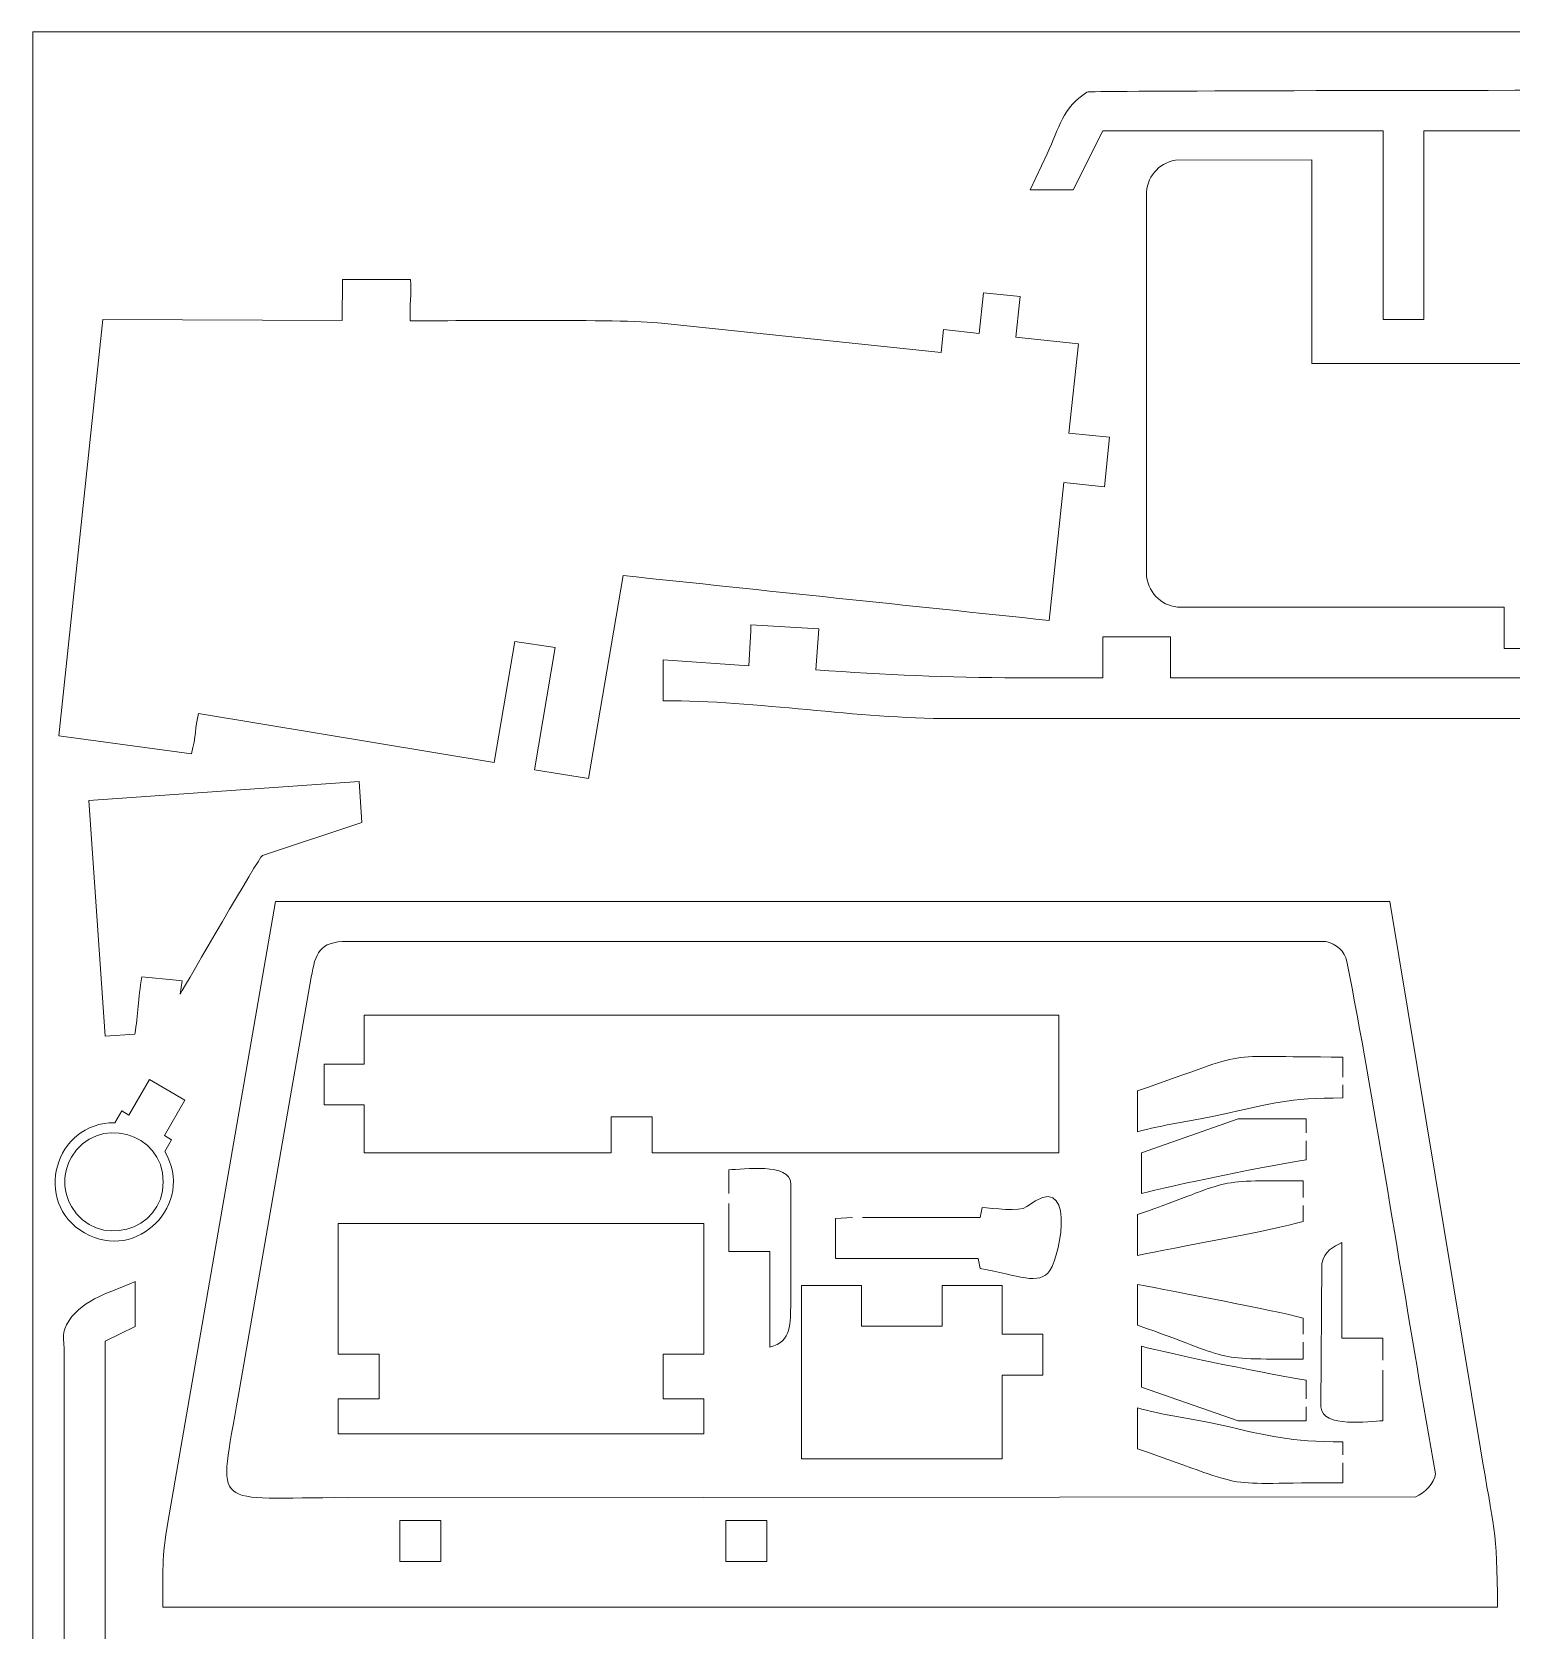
# Model space of a CAD drawing. Header units: centimetres. Extents: x -85 to 60, y -31 to -1.
# Drawn here: x -85.17 to -74.04, y -12.96 to -0.94 of the extents above; entities that cross this region are included whole.
import ezdxf

# ---------------------------------------------------------------- set-up
doc = ezdxf.new("R2010")
doc.units = ezdxf.units.CM
doc.header["$MEASUREMENT"] = 0
doc.layers.add('Camada 1', color=7, linetype='Continuous')

msp = doc.modelspace()

# ---------------------------------------------------------------- linework, layer by layer
at = {"layer": 'Camada 1', "color": 3, "lineweight": 0}
msp.add_lwpolyline([(-85.16834, -30.63638), (-64.16834, -30.63638), (-64.16834, -0.93638), (-85.16834, -0.93638), (-85.16834, -30.63638)], close=True, dxfattribs=at)
at = {"layer": 'Camada 1', "color": 3, "lineweight": 9}
for points, knots in [([(-68.10475, -1.68133), (-68.10475, -1.68133), (-68.02223, -1.68133), (-68.02223, -1.68133), (-68.02223, -1.68133), (-68.02223, -1.68133), (-67.79719, -2.12393), (-67.79719, -2.12393), (-67.79719, -2.12393), (-67.79719, -2.12393), (-67.47458, -2.12393), (-67.47458, -2.12393), (-67.47458, -2.12393), (-67.79017, -1.4296), (-67.69841, -1.37375), (-68.22476, -1.37375), (-68.22476, -1.37375), (-68.38317, -1.37375), (-77.20142, -1.37086), (-77.23452, -1.38875), (-77.23452, -1.38875), (-77.41687, -1.50551), (-77.44294, -1.65557), (-77.53459, -1.85388), (-77.53459, -1.85388), (-77.53459, -1.85388), (-77.66214, -2.12393), (-77.66214, -2.12393), (-77.66214, -2.12393), (-77.66214, -2.12393), (-77.33956, -2.12393), (-77.33956, -2.12393), (-77.33956, -2.12393), (-77.33956, -2.12393), (-77.11451, -1.68133), (-77.11451, -1.68133), (-77.11451, -1.68133), (-77.11451, -1.68133), (-75.00649, -1.68133), (-75.00649, -1.68133), (-75.00649, -1.68133), (-75.00649, -1.68133), (-75.00649, -3.09919), (-75.00649, -3.09919), (-75.00649, -3.09919), (-75.00649, -3.09919), (-74.69888, -3.09919), (-74.69888, -3.09919), (-74.69888, -3.09919), (-74.69888, -3.09919), (-74.69888, -1.68133), (-74.69888, -1.68133), (-74.69888, -1.68133), (-74.69888, -1.68133), (-70.27279, -1.68133), (-70.27279, -1.68133), (-70.27279, -1.68133), (-70.27279, -1.68133), (-70.27279, -3.09919), (-70.27279, -3.09919), (-70.27279, -3.09919), (-70.27279, -3.09919), (-69.96523, -3.09919), (-69.96523, -3.09919), (-69.96523, -3.09919), (-69.96523, -3.09919), (-69.96523, -1.68133), (-69.96523, -1.68133), (-69.96523, -1.68133), (-69.96523, -1.68133), (-68.10475, -1.68133), (-68.10475, -1.68133)], [0, 0, 0, 0, 0.05263158, 0.05263158, 0.05263158, 0.05263158, 0.10526316, 0.10526316, 0.10526316, 0.10526316, 0.15789474, 0.15789474, 0.15789474, 0.15789474, 0.21052632, 0.21052632, 0.21052632, 0.21052632, 0.26315789, 0.26315789, 0.26315789, 0.26315789, 0.31578947, 0.31578947, 0.31578947, 0.31578947, 0.36842105, 0.36842105, 0.36842105, 0.36842105, 0.42105263, 0.42105263, 0.42105263, 0.42105263, 0.47368421, 0.47368421, 0.47368421, 0.47368421, 0.52631579, 0.52631579, 0.52631579, 0.52631579, 0.57894737, 0.57894737, 0.57894737, 0.57894737, 0.63157895, 0.63157895, 0.63157895, 0.63157895, 0.68421053, 0.68421053, 0.68421053, 0.68421053, 0.73684211, 0.73684211, 0.73684211, 0.73684211, 0.78947368, 0.78947368, 0.78947368, 0.78947368, 0.84210526, 0.84210526, 0.84210526, 0.84210526, 0.89473684, 0.89473684, 0.89473684, 0.89473684, 1, 1, 1, 1]), ([(-74.0948, -5.57502), (-74.0948, -5.57502), (-73.47702, -5.57502), (-73.47702, -5.57502), (-73.47702, -5.57502), (-73.47702, -5.57502), (-73.47702, -5.26613), (-73.47702, -5.26613), (-73.47702, -5.26613), (-73.47702, -5.26613), (-69.28603, -5.26613), (-69.28603, -5.26613), (-69.28603, -5.26613), (-69.28603, -5.26613), (-69.28603, -5.57502), (-69.28603, -5.57502), (-69.28603, -5.57502), (-69.28603, -5.57502), (-68.66823, -5.57502), (-68.66823, -5.57502), (-68.66823, -5.57502), (-68.66823, -5.57502), (-68.66823, -5.26613), (-68.66823, -5.26613), (-68.66823, -5.26613), (-68.66823, -5.26613), (-66.20937, -5.26613), (-66.20937, -5.26613), (-66.20937, -5.26613), (-66.06646, -5.26552), (-65.94907, -5.14832), (-65.94907, -5.00518), (-65.94907, -5.00518), (-65.94907, -5.00518), (-65.94907, -2.1572), (-65.94907, -2.1572), (-65.94907, -2.1572), (-65.9575, -2.01238), (-66.04977, -1.91311), (-66.19325, -1.89808), (-66.19325, -1.89808), (-66.19325, -1.89808), (-67.20135, -1.89773), (-67.20135, -1.89773), (-67.20135, -1.89773), (-67.20135, -1.89773), (-67.20142, -3.42973), (-67.20142, -3.42973), (-67.20142, -3.42973), (-67.20142, -3.42973), (-69.67263, -3.43184), (-69.67263, -3.43184), (-69.67263, -3.43184), (-69.67263, -3.43184), (-69.67263, -3.74058), (-69.67263, -3.74058), (-69.67263, -3.74058), (-69.67263, -3.74058), (-69.98085, -3.74072), (-69.98085, -3.74072), (-69.98085, -3.74072), (-69.98085, -3.74072), (-69.98153, -3.43348), (-69.98153, -3.43348), (-69.98153, -3.43348), (-69.98153, -3.43348), (-72.75907, -3.43182), (-72.75907, -3.43182), (-72.75907, -3.43182), (-72.75907, -3.43182), (-72.76168, -3.74072), (-72.76168, -3.74072), (-72.76168, -3.74072), (-72.76168, -3.74072), (-73.07047, -3.74072), (-73.07047, -3.74072), (-73.07047, -3.74072), (-73.07047, -3.74072), (-73.07052, -3.4323), (-73.07052, -3.4323), (-73.07052, -3.4323), (-73.07052, -3.4323), (-75.5417, -3.4318), (-75.5417, -3.4318), (-75.5417, -3.4318), (-75.5417, -3.4318), (-75.5417, -1.89858), (-75.5417, -1.89858), (-75.5417, -1.89858), (-75.5417, -1.89858), (-76.56927, -1.90072), (-76.56927, -1.90072), (-76.56927, -1.90072), (-76.70036, -1.92522), (-76.7876, -2.03213), (-76.7876, -2.16664), (-76.7876, -2.16664), (-76.7876, -2.16664), (-76.78626, -5.03494), (-76.78626, -5.03494), (-76.78626, -5.03494), (-76.76577, -5.16955), (-76.66135, -5.26442), (-76.52918, -5.26613), (-76.52918, -5.26613), (-76.52918, -5.26613), (-74.0948, -5.26613), (-74.0948, -5.26613), (-74.0948, -5.26613), (-74.0948, -5.26613), (-74.0948, -5.57502), (-74.0948, -5.57502)], [0, 0, 0, 0, 0.03448276, 0.03448276, 0.03448276, 0.03448276, 0.06896552, 0.06896552, 0.06896552, 0.06896552, 0.10344828, 0.10344828, 0.10344828, 0.10344828, 0.13793103, 0.13793103, 0.13793103, 0.13793103, 0.17241379, 0.17241379, 0.17241379, 0.17241379, 0.20689655, 0.20689655, 0.20689655, 0.20689655, 0.24137931, 0.24137931, 0.24137931, 0.24137931, 0.27586207, 0.27586207, 0.27586207, 0.27586207, 0.31034483, 0.31034483, 0.31034483, 0.31034483, 0.34482759, 0.34482759, 0.34482759, 0.34482759, 0.37931034, 0.37931034, 0.37931034, 0.37931034, 0.4137931, 0.4137931, 0.4137931, 0.4137931, 0.44827586, 0.44827586, 0.44827586, 0.44827586, 0.48275862, 0.48275862, 0.48275862, 0.48275862, 0.51724138, 0.51724138, 0.51724138, 0.51724138, 0.55172414, 0.55172414, 0.55172414, 0.55172414, 0.5862069, 0.5862069, 0.5862069, 0.5862069, 0.62068966, 0.62068966, 0.62068966, 0.62068966, 0.65517241, 0.65517241, 0.65517241, 0.65517241, 0.68965517, 0.68965517, 0.68965517, 0.68965517, 0.72413793, 0.72413793, 0.72413793, 0.72413793, 0.75862069, 0.75862069, 0.75862069, 0.75862069, 0.79310345, 0.79310345, 0.79310345, 0.79310345, 0.82758621, 0.82758621, 0.82758621, 0.82758621, 0.86206897, 0.86206897, 0.86206897, 0.86206897, 0.89655172, 0.89655172, 0.89655172, 0.89655172, 0.93103448, 0.93103448, 0.93103448, 0.93103448, 1, 1, 1, 1]), ([(-77.74223, -2.97274), (-77.74223, -2.97274), (-77.73753, -2.92797), (-77.73753, -2.92797), (-77.73753, -2.92797), (-77.73753, -2.92797), (-78.01358, -2.89896), (-78.01358, -2.89896), (-78.01358, -2.89896), (-78.01358, -2.89896), (-78.04572, -3.20482), (-78.04572, -3.20482), (-78.04572, -3.20482), (-78.04572, -3.20482), (-78.31432, -3.17659), (-78.31432, -3.17659), (-78.31432, -3.17659), (-78.31432, -3.17659), (-78.33235, -3.34819), (-78.33235, -3.34819), (-78.33235, -3.34819), (-78.33235, -3.34819), (-80.43632, -3.12706), (-80.43632, -3.12706), (-80.43632, -3.12706), (-80.73954, -3.09519), (-81.96561, -3.1118), (-82.32777, -3.10931), (-82.32777, -3.10931), (-82.33197, -2.99735), (-82.31915, -2.90381), (-82.32547, -2.80027), (-82.32547, -2.80027), (-82.32547, -2.80027), (-82.8383, -2.79919), (-82.8383, -2.79919), (-82.8383, -2.79919), (-82.8383, -2.79919), (-82.84059, -3.1082), (-82.84059, -3.1082), (-82.84059, -3.1082), (-82.84059, -3.1082), (-84.64255, -3.09987), (-84.64255, -3.09987), (-84.64255, -3.09987), (-84.64255, -3.09987), (-84.97189, -6.23335), (-84.97189, -6.23335), (-84.97189, -6.23335), (-84.97189, -6.23335), (-83.97529, -6.36831), (-83.97529, -6.36831), (-83.97529, -6.36831), (-83.93844, -6.23497), (-83.94823, -6.17393), (-83.92075, -6.06479), (-83.92075, -6.06479), (-83.92075, -6.06479), (-81.69664, -6.43431), (-81.69664, -6.43431), (-81.69664, -6.43431), (-81.69664, -6.43431), (-81.54048, -5.52291), (-81.54048, -5.52291), (-81.54048, -5.52291), (-81.54048, -5.52291), (-81.23617, -5.56996), (-81.23617, -5.56996), (-81.23617, -5.56996), (-81.23617, -5.56996), (-81.3931, -6.48884), (-81.3931, -6.48884), (-81.3931, -6.48884), (-81.3931, -6.48884), (-80.98508, -6.55435), (-80.98508, -6.55435), (-80.98508, -6.55435), (-80.98508, -6.55435), (-80.72658, -5.02762), (-80.72658, -5.02762), (-80.72658, -5.02762), (-79.6572, -5.14002), (-78.58781, -5.25241), (-77.51842, -5.36481), (-77.51842, -5.36481), (-77.51842, -5.36481), (-77.40943, -4.32776), (-77.40943, -4.32776), (-77.40943, -4.32776), (-77.40943, -4.32776), (-77.10354, -4.35991), (-77.10354, -4.35991), (-77.10354, -4.35991), (-77.10354, -4.35991), (-77.06433, -3.98688), (-77.06433, -3.98688), (-77.06433, -3.98688), (-77.06433, -3.98688), (-77.37022, -3.95473), (-77.37022, -3.95473), (-77.37022, -3.95473), (-77.37022, -3.95473), (-77.29964, -3.28324), (-77.29964, -3.28324), (-77.29964, -3.28324), (-77.29964, -3.28324), (-77.76967, -3.23383), (-77.76967, -3.23383), (-77.76967, -3.23383), (-77.76967, -3.23383), (-77.74223, -2.97274), (-77.74223, -2.97274)], [0, 0, 0, 0, 0.03448276, 0.03448276, 0.03448276, 0.03448276, 0.06896552, 0.06896552, 0.06896552, 0.06896552, 0.10344828, 0.10344828, 0.10344828, 0.10344828, 0.13793103, 0.13793103, 0.13793103, 0.13793103, 0.17241379, 0.17241379, 0.17241379, 0.17241379, 0.20689655, 0.20689655, 0.20689655, 0.20689655, 0.24137931, 0.24137931, 0.24137931, 0.24137931, 0.27586207, 0.27586207, 0.27586207, 0.27586207, 0.31034483, 0.31034483, 0.31034483, 0.31034483, 0.34482759, 0.34482759, 0.34482759, 0.34482759, 0.37931034, 0.37931034, 0.37931034, 0.37931034, 0.4137931, 0.4137931, 0.4137931, 0.4137931, 0.44827586, 0.44827586, 0.44827586, 0.44827586, 0.48275862, 0.48275862, 0.48275862, 0.48275862, 0.51724138, 0.51724138, 0.51724138, 0.51724138, 0.55172414, 0.55172414, 0.55172414, 0.55172414, 0.5862069, 0.5862069, 0.5862069, 0.5862069, 0.62068966, 0.62068966, 0.62068966, 0.62068966, 0.65517241, 0.65517241, 0.65517241, 0.65517241, 0.68965517, 0.68965517, 0.68965517, 0.68965517, 0.72413793, 0.72413793, 0.72413793, 0.72413793, 0.75862069, 0.75862069, 0.75862069, 0.75862069, 0.79310345, 0.79310345, 0.79310345, 0.79310345, 0.82758621, 0.82758621, 0.82758621, 0.82758621, 0.86206897, 0.86206897, 0.86206897, 0.86206897, 0.89655172, 0.89655172, 0.89655172, 0.89655172, 0.93103448, 0.93103448, 0.93103448, 0.93103448, 1, 1, 1, 1]), ([(-79.76391, -5.4438), (-79.76391, -5.4438), (-79.76391, -5.39879), (-79.76391, -5.39879), (-79.76391, -5.39879), (-79.76391, -5.39879), (-79.25378, -5.42879), (-79.25378, -5.42879), (-79.25378, -5.42879), (-79.25378, -5.42879), (-79.27628, -5.73635), (-79.27628, -5.73635), (-79.27628, -5.73635), (-78.74646, -5.77346), (-78.29038, -5.79639), (-77.75341, -5.79639), (-77.75341, -5.79639), (-77.75341, -5.79639), (-77.11574, -5.79639), (-77.11574, -5.79639), (-77.11574, -5.79639), (-77.11574, -5.79639), (-77.11574, -5.48882), (-77.11574, -5.48882), (-77.11574, -5.48882), (-77.11574, -5.48882), (-76.60563, -5.48882), (-76.60563, -5.48882), (-76.60563, -5.48882), (-76.60563, -5.48882), (-76.60563, -5.79639), (-76.60563, -5.79639), (-76.60563, -5.79639), (-73.84994, -5.79639), (-71.09423, -5.79639), (-68.33854, -5.79639), (-68.33854, -5.79639), (-68.33854, -5.79639), (-68.33854, -5.48882), (-68.33854, -5.48882), (-68.33854, -5.48882), (-68.33854, -5.48882), (-67.8284, -5.48882), (-67.8284, -5.48882), (-67.8284, -5.48882), (-67.8284, -5.48882), (-67.8284, -5.79639), (-67.8284, -5.79639), (-67.8284, -5.79639), (-66.75741, -5.79639), (-66.52564, -5.80145), (-65.53283, -5.71385), (-65.53283, -5.71385), (-65.53283, -5.71385), (-65.55533, -5.40629), (-65.55533, -5.40629), (-65.55533, -5.40629), (-65.40055, -5.40629), (-65.20393, -5.38323), (-65.04524, -5.36878), (-65.04524, -5.36878), (-65.04524, -5.36878), (-65.02274, -5.67636), (-65.02274, -5.67636), (-65.02274, -5.67636), (-65.02274, -5.67636), (-64.51259, -5.63133), (-64.51259, -5.63133), (-64.51259, -5.63133), (-64.51259, -5.63133), (-64.51259, -5.93894), (-64.51259, -5.93894), (-64.51259, -5.93894), (-64.97074, -5.97479), (-66.29818, -6.10398), (-66.68812, -6.10398), (-66.68812, -6.10398), (-70.54408, -6.10398), (-74.40006, -6.10398), (-78.25602, -6.10398), (-78.25602, -6.10398), (-78.97104, -6.10398), (-79.70972, -5.96892), (-80.42409, -5.96892), (-80.42409, -5.96892), (-80.42409, -5.96892), (-80.42409, -5.66136), (-80.42409, -5.66136), (-80.42409, -5.66136), (-80.42409, -5.66136), (-79.7789, -5.70636), (-79.7789, -5.70636), (-79.7789, -5.70636), (-79.7789, -5.70636), (-79.76391, -5.4438), (-79.76391, -5.4438)], [0, 0, 0, 0, 0.04, 0.04, 0.04, 0.04, 0.08, 0.08, 0.08, 0.08, 0.12, 0.12, 0.12, 0.12, 0.16, 0.16, 0.16, 0.16, 0.2, 0.2, 0.2, 0.2, 0.24, 0.24, 0.24, 0.24, 0.28, 0.28, 0.28, 0.28, 0.32, 0.32, 0.32, 0.32, 0.36, 0.36, 0.36, 0.36, 0.4, 0.4, 0.4, 0.4, 0.44, 0.44, 0.44, 0.44, 0.48, 0.48, 0.48, 0.48, 0.52, 0.52, 0.52, 0.52, 0.56, 0.56, 0.56, 0.56, 0.6, 0.6, 0.6, 0.6, 0.64, 0.64, 0.64, 0.64, 0.68, 0.68, 0.68, 0.68, 0.72, 0.72, 0.72, 0.72, 0.76, 0.76, 0.76, 0.76, 0.8, 0.8, 0.8, 0.8, 0.84, 0.84, 0.84, 0.84, 0.88, 0.88, 0.88, 0.88, 0.92, 0.92, 0.92, 0.92, 1, 1, 1, 1]), ([(-84.08951, -8.07346), (-84.08951, -8.07346), (-84.04409, -8.07778), (-84.04409, -8.07778), (-84.04409, -8.07778), (-84.04409, -8.07778), (-84.05974, -8.17666), (-84.05974, -8.17666), (-84.05974, -8.17666), (-84.00561, -8.08605), (-83.47018, -7.1572), (-83.44084, -7.13318), (-83.44084, -7.13318), (-83.44084, -7.13318), (-82.69112, -6.88522), (-82.69112, -6.88522), (-82.69112, -6.88522), (-82.69112, -6.88522), (-82.71258, -6.57841), (-82.71258, -6.57841), (-82.71258, -6.57841), (-82.71258, -6.57841), (-84.74811, -6.72075), (-84.74811, -6.72075), (-84.74811, -6.72075), (-84.74811, -6.72075), (-84.62409, -8.49437), (-84.62409, -8.49437), (-84.62409, -8.49437), (-84.62409, -8.49437), (-84.39959, -8.47867), (-84.39959, -8.47867), (-84.39959, -8.47867), (-84.37706, -8.32843), (-84.37701, -8.2154), (-84.3471, -8.04635), (-84.3471, -8.04635), (-84.3471, -8.04635), (-84.08951, -8.07346), (-84.08951, -8.07346)], [0, 0, 0, 0, 0.09090909, 0.09090909, 0.09090909, 0.09090909, 0.18181818, 0.18181818, 0.18181818, 0.18181818, 0.27272727, 0.27272727, 0.27272727, 0.27272727, 0.36363636, 0.36363636, 0.36363636, 0.36363636, 0.45454545, 0.45454545, 0.45454545, 0.45454545, 0.54545455, 0.54545455, 0.54545455, 0.54545455, 0.63636364, 0.63636364, 0.63636364, 0.63636364, 0.72727273, 0.72727273, 0.72727273, 0.72727273, 0.81818182, 0.81818182, 0.81818182, 0.81818182, 1, 1, 1, 1]), ([(-82.62278, -12.79205), (-79.79707, -12.79205), (-76.97137, -12.79205), (-74.14566, -12.79205), (-74.14566, -12.79205), (-74.14566, -12.19067), (-74.17316, -12.20938), (-74.2732, -11.59924), (-74.2732, -11.59924), (-74.2732, -11.59924), (-74.95587, -7.4807), (-74.95587, -7.4807), (-74.95587, -7.4807), (-74.95587, -7.4807), (-83.34296, -7.4807), (-83.34296, -7.4807), (-83.34296, -7.4807), (-83.34296, -7.4807), (-84.15315, -12.15437), (-84.15315, -12.15437), (-84.15315, -12.15437), (-84.19728, -12.40777), (-84.19066, -12.54075), (-84.19066, -12.79205), (-84.19066, -12.79205), (-84.19066, -12.79205), (-82.62278, -12.79205), (-82.62278, -12.79205)], [0, 0, 0, 0, 0.125, 0.125, 0.125, 0.125, 0.25, 0.25, 0.25, 0.25, 0.375, 0.375, 0.375, 0.375, 0.5, 0.5, 0.5, 0.5, 0.625, 0.625, 0.625, 0.625, 0.75, 0.75, 0.75, 0.75, 1, 1, 1, 1]), ([(-74.71578, -11.18663), (-74.71578, -11.18663), (-74.61076, -11.78679), (-74.61076, -11.78679), (-74.61076, -11.78679), (-74.61691, -11.85656), (-74.69727, -11.93815), (-74.76079, -11.95933), (-74.76079, -11.95933), (-74.76079, -11.95933), (-82.8028, -11.96683), (-82.8028, -11.96683), (-82.8028, -11.96683), (-83.84032, -11.96174), (-83.77641, -12.09163), (-83.62051, -11.19412), (-83.62051, -11.19412), (-83.62051, -11.19412), (-83.07289, -8.05085), (-83.07289, -8.05085), (-83.07289, -8.05085), (-83.0417, -7.87163), (-83.0139, -7.78077), (-82.8028, -7.78077), (-82.8028, -7.78077), (-82.8028, -7.78077), (-75.43598, -7.78077), (-75.43598, -7.78077), (-75.43598, -7.78077), (-75.36177, -7.79829), (-75.29311, -7.85575), (-75.27846, -7.93081), (-75.27846, -7.93081), (-75.06762, -9.01118), (-74.9027, -10.10197), (-74.71578, -11.18663)], [0, 0, 0, 0, 0.1, 0.1, 0.1, 0.1, 0.2, 0.2, 0.2, 0.2, 0.3, 0.3, 0.3, 0.3, 0.4, 0.4, 0.4, 0.4, 0.5, 0.5, 0.5, 0.5, 0.6, 0.6, 0.6, 0.6, 0.7, 0.7, 0.7, 0.7, 0.8, 0.8, 0.8, 0.8, 1, 1, 1, 1]), ([(-84.49955, -9.05652), (-84.49955, -9.05652), (-84.4452, -9.0879), (-84.4452, -9.0879), (-84.4452, -9.0879), (-84.4452, -9.0879), (-84.291, -8.82082), (-84.291, -8.82082), (-84.291, -8.82082), (-84.291, -8.82082), (-84.02391, -8.97502), (-84.02391, -8.97502), (-84.02391, -8.97502), (-84.02391, -8.97502), (-84.17811, -9.2421), (-84.17811, -9.2421), (-84.17811, -9.2421), (-84.17811, -9.2421), (-84.12376, -9.27348), (-84.12376, -9.27348), (-84.12376, -9.27348), (-84.12376, -9.27348), (-84.17508, -9.36236), (-84.17508, -9.36236), (-84.17508, -9.36236), (-83.94282, -9.75298), (-84.38355, -10.2033), (-84.77923, -9.97486), (-84.77923, -9.97486), (-85.17491, -9.74642), (-85.00529, -9.13957), (-84.55087, -9.1454), (-84.55087, -9.1454), (-84.55087, -9.1454), (-84.49955, -9.05652), (-84.49955, -9.05652)], [0, 0, 0, 0, 0.1, 0.1, 0.1, 0.1, 0.2, 0.2, 0.2, 0.2, 0.3, 0.3, 0.3, 0.3, 0.4, 0.4, 0.4, 0.4, 0.5, 0.5, 0.5, 0.5, 0.6, 0.6, 0.6, 0.6, 0.7, 0.7, 0.7, 0.7, 0.8, 0.8, 0.8, 0.8, 1, 1, 1, 1]), ([(-84.62423, -11.36036), (-84.62423, -11.36036), (-84.62423, -10.79024), (-84.62423, -10.79024), (-84.62423, -10.79024), (-84.62423, -10.79024), (-84.39914, -10.67772), (-84.39914, -10.67772), (-84.39914, -10.67772), (-84.39914, -10.67772), (-84.39914, -10.34013), (-84.39914, -10.34013), (-84.39914, -10.34013), (-84.56507, -10.41588), (-84.79157, -10.47246), (-84.89428, -10.63272), (-84.89428, -10.63272), (-84.95918, -10.73401), (-84.93179, -10.75033), (-84.93179, -10.89528), (-84.93179, -10.89528), (-84.93179, -10.89528), (-84.93179, -19.96504), (-84.93179, -19.96504), (-84.93179, -19.96504), (-84.88274, -20.17279), (-84.5996, -20.2415), (-84.39914, -20.33263), (-84.39914, -20.33263), (-84.39914, -20.33263), (-84.39914, -20.00252), (-84.39914, -20.00252), (-84.39914, -20.00252), (-84.39914, -20.00252), (-84.62423, -19.89001), (-84.62423, -19.89001), (-84.62423, -19.89001), (-84.62423, -19.89001), (-84.62423, -11.36036), (-84.62423, -11.36036)], [0, 0, 0, 0, 0.09090909, 0.09090909, 0.09090909, 0.09090909, 0.18181818, 0.18181818, 0.18181818, 0.18181818, 0.27272727, 0.27272727, 0.27272727, 0.27272727, 0.36363636, 0.36363636, 0.36363636, 0.36363636, 0.45454545, 0.45454545, 0.45454545, 0.45454545, 0.54545455, 0.54545455, 0.54545455, 0.54545455, 0.63636364, 0.63636364, 0.63636364, 0.63636364, 0.72727273, 0.72727273, 0.72727273, 0.72727273, 0.81818182, 0.81818182, 0.81818182, 0.81818182, 1, 1, 1, 1])]:
    msp.add_open_spline(points, degree=3, knots=knots, dxfattribs=at)
at = {"layer": 'Camada 1', "color": 2, "lineweight": 9}
for points, knots in [([(-82.59278, -9.37117), (-82.59278, -9.37117), (-82.67527, -9.37117), (-82.67527, -9.37117), (-82.67527, -9.37117), (-82.67527, -9.37117), (-82.67527, -9.01111), (-82.67527, -9.01111), (-82.67527, -9.01111), (-82.67527, -9.01111), (-82.97534, -9.01111), (-82.97534, -9.01111), (-82.97534, -9.01111), (-82.97534, -9.01111), (-82.97534, -8.70351), (-82.97534, -8.70351), (-82.97534, -8.70351), (-82.97534, -8.70351), (-82.67527, -8.70351), (-82.67527, -8.70351), (-82.67527, -8.70351), (-82.67527, -8.70351), (-82.67527, -8.33593), (-82.67527, -8.33593), (-82.67527, -8.33593), (-80.93234, -8.33593), (-79.18942, -8.33593), (-77.4465, -8.33593), (-77.4465, -8.33593), (-77.4465, -8.33593), (-77.4465, -9.37117), (-77.4465, -9.37117), (-77.4465, -9.37117), (-78.46674, -9.37117), (-79.48699, -9.37117), (-80.50723, -9.37117), (-80.50723, -9.37117), (-80.50723, -9.37117), (-80.50723, -9.10112), (-80.50723, -9.10112), (-80.50723, -9.10112), (-80.50723, -9.10112), (-80.81482, -9.10112), (-80.81482, -9.10112), (-80.81482, -9.10112), (-80.81482, -9.10112), (-80.81482, -9.37117), (-80.81482, -9.37117), (-80.81482, -9.37117), (-80.81482, -9.37117), (-82.59278, -9.37117), (-82.59278, -9.37117)], [0, 0, 0, 0, 0.07142857, 0.07142857, 0.07142857, 0.07142857, 0.14285714, 0.14285714, 0.14285714, 0.14285714, 0.21428571, 0.21428571, 0.21428571, 0.21428571, 0.28571429, 0.28571429, 0.28571429, 0.28571429, 0.35714286, 0.35714286, 0.35714286, 0.35714286, 0.42857143, 0.42857143, 0.42857143, 0.42857143, 0.5, 0.5, 0.5, 0.5, 0.57142857, 0.57142857, 0.57142857, 0.57142857, 0.64285714, 0.64285714, 0.64285714, 0.64285714, 0.71428571, 0.71428571, 0.71428571, 0.71428571, 0.78571429, 0.78571429, 0.78571429, 0.78571429, 0.85714286, 0.85714286, 0.85714286, 0.85714286, 1, 1, 1, 1]), ([(-75.30844, -8.86107), (-75.30844, -8.86107), (-75.30844, -8.95857), (-75.30844, -8.95857), (-75.30844, -8.95857), (-75.71812, -8.95857), (-75.8472, -9.00037), (-76.23117, -9.08611), (-76.23117, -9.08611), (-76.41211, -9.12471), (-76.68488, -9.16534), (-76.85384, -9.21364), (-76.85384, -9.21364), (-76.85384, -9.21364), (-76.85384, -8.90608), (-76.85384, -8.90608), (-76.85384, -8.90608), (-75.934, -8.58694), (-76.2941, -8.65101), (-75.30844, -8.65101), (-75.30844, -8.65101), (-75.30844, -8.65101), (-75.30844, -8.80103), (-75.30844, -8.80103)], [0, 0, 0, 0, 0.14285714, 0.14285714, 0.14285714, 0.14285714, 0.28571429, 0.28571429, 0.28571429, 0.28571429, 0.42857143, 0.42857143, 0.42857143, 0.42857143, 0.57142857, 0.57142857, 0.57142857, 0.57142857, 0.71428571, 0.71428571, 0.71428571, 0.71428571, 1, 1, 1, 1]), ([(-75.58602, -9.28115), (-75.58602, -9.28115), (-75.58602, -9.4237), (-75.58602, -9.4237), (-75.58602, -9.4237), (-75.79531, -9.45356), (-76.63088, -9.62365), (-76.82384, -9.67877), (-76.82384, -9.67877), (-76.82384, -9.67877), (-76.82384, -9.37117), (-76.82384, -9.37117), (-76.82384, -9.37117), (-76.82384, -9.37117), (-76.09615, -9.11609), (-76.09615, -9.11609), (-76.09615, -9.11609), (-76.09615, -9.11609), (-75.58602, -9.11609), (-75.58602, -9.11609), (-75.58602, -9.11609), (-75.58602, -9.11609), (-75.58602, -9.22113), (-75.58602, -9.22113)], [0, 0, 0, 0, 0.14285714, 0.14285714, 0.14285714, 0.14285714, 0.28571429, 0.28571429, 0.28571429, 0.28571429, 0.42857143, 0.42857143, 0.42857143, 0.42857143, 0.57142857, 0.57142857, 0.57142857, 0.57142857, 0.71428571, 0.71428571, 0.71428571, 0.71428571, 1, 1, 1, 1]), ([(-79.9296, -9.75377), (-79.9296, -9.75377), (-79.9296, -10.11387), (-79.9296, -10.11387), (-79.9296, -10.11387), (-79.9296, -10.11387), (-79.62201, -10.11387), (-79.62201, -10.11387), (-79.62201, -10.11387), (-79.62201, -10.11387), (-79.62201, -10.83406), (-79.62201, -10.83406), (-79.62201, -10.83406), (-79.45393, -10.79194), (-79.46607, -10.65053), (-79.46449, -10.50397), (-79.46449, -10.50397), (-79.46449, -10.50397), (-79.46449, -9.60373), (-79.46449, -9.60373), (-79.46449, -9.60373), (-79.46782, -9.44195), (-79.82335, -9.4987), (-79.9296, -9.4987), (-79.9296, -9.4987), (-79.9296, -9.4987), (-79.9296, -9.67877), (-79.9296, -9.67877)], [0, 0, 0, 0, 0.125, 0.125, 0.125, 0.125, 0.25, 0.25, 0.25, 0.25, 0.375, 0.375, 0.375, 0.375, 0.5, 0.5, 0.5, 0.5, 0.625, 0.625, 0.625, 0.625, 0.75, 0.75, 0.75, 0.75, 1, 1, 1, 1]), ([(-78.99937, -9.8588), (-78.99937, -9.8588), (-79.1269, -9.8663), (-79.1269, -9.8663), (-79.1269, -9.8663), (-79.1269, -9.8663), (-79.1269, -10.16636), (-79.1269, -10.16636), (-79.1269, -10.16636), (-79.1269, -10.16636), (-78.05413, -10.16636), (-78.05413, -10.16636), (-78.05413, -10.16636), (-78.05413, -10.16636), (-78.03913, -10.24139), (-78.03913, -10.24139), (-78.03913, -10.24139), (-77.7498, -10.29563), (-77.59428, -10.3745), (-77.51401, -10.25642), (-77.51401, -10.25642), (-77.4248, -10.12519), (-77.31945, -9.48566), (-77.68654, -9.77629), (-77.68654, -9.77629), (-77.74336, -9.82127), (-77.94664, -9.78593), (-78.02413, -9.78379), (-78.02413, -9.78379), (-78.02413, -9.78379), (-78.03913, -9.8588), (-78.03913, -9.8588), (-78.03913, -9.8588), (-78.03913, -9.8588), (-78.92437, -9.8588), (-78.92437, -9.8588)], [0, 0, 0, 0, 0.1, 0.1, 0.1, 0.1, 0.2, 0.2, 0.2, 0.2, 0.3, 0.3, 0.3, 0.3, 0.4, 0.4, 0.4, 0.4, 0.5, 0.5, 0.5, 0.5, 0.6, 0.6, 0.6, 0.6, 0.7, 0.7, 0.7, 0.7, 0.8, 0.8, 0.8, 0.8, 1, 1, 1, 1]), ([(-75.60852, -9.76879), (-75.60852, -9.76879), (-75.60852, -9.8888), (-75.60852, -9.8888), (-75.60852, -9.8888), (-75.83668, -9.95402), (-76.57509, -10.08611), (-76.85384, -10.14386), (-76.85384, -10.14386), (-76.85384, -10.14386), (-76.85384, -9.8363), (-76.85384, -9.8363), (-76.85384, -9.8363), (-76.10851, -9.5759), (-76.32927, -9.58123), (-75.60852, -9.58123), (-75.60852, -9.58123), (-75.60852, -9.58123), (-75.60852, -9.70877), (-75.60852, -9.70877)], [0, 0, 0, 0, 0.16666667, 0.16666667, 0.16666667, 0.16666667, 0.33333333, 0.33333333, 0.33333333, 0.33333333, 0.5, 0.5, 0.5, 0.5, 0.66666667, 0.66666667, 0.66666667, 0.66666667, 1, 1, 1, 1]), ([(-82.87032, -11.26163), (-82.87032, -11.26163), (-82.87032, -11.22415), (-82.87032, -11.22415), (-82.87032, -11.22415), (-82.87032, -11.22415), (-82.56274, -11.22415), (-82.56274, -11.22415), (-82.56274, -11.22415), (-82.56274, -11.22415), (-82.56274, -10.88656), (-82.56274, -10.88656), (-82.56274, -10.88656), (-82.56274, -10.88656), (-82.87032, -10.88656), (-82.87032, -10.88656), (-82.87032, -10.88656), (-82.87032, -10.88656), (-82.87032, -9.90381), (-82.87032, -9.90381), (-82.87032, -9.90381), (-82.87032, -9.90381), (-80.11714, -9.90381), (-80.11714, -9.90381), (-80.11714, -9.90381), (-80.11714, -9.90381), (-80.11714, -10.88656), (-80.11714, -10.88656), (-80.11714, -10.88656), (-80.11714, -10.88656), (-80.4247, -10.88656), (-80.4247, -10.88656), (-80.4247, -10.88656), (-80.4247, -10.88656), (-80.4247, -11.22415), (-80.4247, -11.22415), (-80.4247, -11.22415), (-80.4247, -11.22415), (-80.11714, -11.22415), (-80.11714, -11.22415), (-80.11714, -11.22415), (-80.11714, -11.22415), (-80.11714, -11.48672), (-80.11714, -11.48672), (-80.11714, -11.48672), (-81.03487, -11.48672), (-81.95259, -11.48672), (-82.87032, -11.48672), (-82.87032, -11.48672), (-82.87032, -11.48672), (-82.87032, -11.26163), (-82.87032, -11.26163)], [0, 0, 0, 0, 0.07142857, 0.07142857, 0.07142857, 0.07142857, 0.14285714, 0.14285714, 0.14285714, 0.14285714, 0.21428571, 0.21428571, 0.21428571, 0.21428571, 0.28571429, 0.28571429, 0.28571429, 0.28571429, 0.35714286, 0.35714286, 0.35714286, 0.35714286, 0.42857143, 0.42857143, 0.42857143, 0.42857143, 0.5, 0.5, 0.5, 0.5, 0.57142857, 0.57142857, 0.57142857, 0.57142857, 0.64285714, 0.64285714, 0.64285714, 0.64285714, 0.71428571, 0.71428571, 0.71428571, 0.71428571, 0.78571429, 0.78571429, 0.78571429, 0.78571429, 0.85714286, 0.85714286, 0.85714286, 0.85714286, 1, 1, 1, 1]), ([(-75.00836, -10.93157), (-75.00836, -10.93157), (-75.00836, -10.76651), (-75.00836, -10.76651), (-75.00836, -10.76651), (-75.00836, -10.76651), (-75.31593, -10.76651), (-75.31593, -10.76651), (-75.31593, -10.76651), (-75.31593, -10.76651), (-75.31593, -10.04636), (-75.31593, -10.04636), (-75.31593, -10.04636), (-75.38102, -10.07889), (-75.44671, -10.11167), (-75.46597, -10.20388), (-75.46597, -10.20388), (-75.46597, -10.20388), (-75.47349, -11.28418), (-75.47349, -11.28418), (-75.47349, -11.28418), (-75.46602, -11.44677), (-75.10452, -11.38917), (-75.00836, -11.38917), (-75.00836, -11.38917), (-75.00836, -11.38917), (-75.00836, -11.00661), (-75.00836, -11.00661)], [0, 0, 0, 0, 0.125, 0.125, 0.125, 0.125, 0.25, 0.25, 0.25, 0.25, 0.375, 0.375, 0.375, 0.375, 0.5, 0.5, 0.5, 0.5, 0.625, 0.625, 0.625, 0.625, 0.75, 0.75, 0.75, 0.75, 1, 1, 1, 1]), ([(-79.31445, -11.67428), (-79.31445, -11.67428), (-79.38196, -11.67428), (-79.38196, -11.67428), (-79.38196, -11.67428), (-79.38196, -11.67428), (-79.38196, -10.36894), (-79.38196, -10.36894), (-79.38196, -10.36894), (-79.38196, -10.36894), (-78.93186, -10.36894), (-78.93186, -10.36894), (-78.93186, -10.36894), (-78.93186, -10.36894), (-78.93186, -10.6765), (-78.93186, -10.6765), (-78.93186, -10.6765), (-78.93186, -10.6765), (-78.32421, -10.6765), (-78.32421, -10.6765), (-78.32421, -10.6765), (-78.32421, -10.6765), (-78.32421, -10.36894), (-78.32421, -10.36894), (-78.32421, -10.36894), (-78.32421, -10.36894), (-77.8741, -10.36894), (-77.8741, -10.36894), (-77.8741, -10.36894), (-77.8741, -10.36894), (-77.8741, -10.73653), (-77.8741, -10.73653), (-77.8741, -10.73653), (-77.8741, -10.73653), (-77.5665, -10.73653), (-77.5665, -10.73653), (-77.5665, -10.73653), (-77.5665, -10.73653), (-77.5665, -11.04409), (-77.5665, -11.04409), (-77.5665, -11.04409), (-77.5665, -11.04409), (-77.8741, -11.04409), (-77.8741, -11.04409), (-77.8741, -11.04409), (-77.8741, -11.04409), (-77.8741, -11.67428), (-77.8741, -11.67428), (-77.8741, -11.67428), (-78.35422, -11.67428), (-78.83433, -11.67428), (-79.31445, -11.67428)], [0, 0, 0, 0, 0.07142857, 0.07142857, 0.07142857, 0.07142857, 0.14285714, 0.14285714, 0.14285714, 0.14285714, 0.21428571, 0.21428571, 0.21428571, 0.21428571, 0.28571429, 0.28571429, 0.28571429, 0.28571429, 0.35714286, 0.35714286, 0.35714286, 0.35714286, 0.42857143, 0.42857143, 0.42857143, 0.42857143, 0.5, 0.5, 0.5, 0.5, 0.57142857, 0.57142857, 0.57142857, 0.57142857, 0.64285714, 0.64285714, 0.64285714, 0.64285714, 0.71428571, 0.71428571, 0.71428571, 0.71428571, 0.78571429, 0.78571429, 0.78571429, 0.78571429, 0.85714286, 0.85714286, 0.85714286, 0.85714286, 1, 1, 1, 1]), ([(-75.60852, -10.73653), (-75.60852, -10.73653), (-75.60852, -10.61648), (-75.60852, -10.61648), (-75.60852, -10.61648), (-75.83596, -10.55159), (-76.57564, -10.41907), (-76.85384, -10.36144), (-76.85384, -10.36144), (-76.85384, -10.36144), (-76.85384, -10.66901), (-76.85384, -10.66901), (-76.85384, -10.66901), (-76.10853, -10.92941), (-76.32925, -10.92407), (-75.60852, -10.92407), (-75.60852, -10.92407), (-75.60852, -10.92407), (-75.60852, -10.79655), (-75.60852, -10.79655)], [0, 0, 0, 0, 0.16666667, 0.16666667, 0.16666667, 0.16666667, 0.33333333, 0.33333333, 0.33333333, 0.33333333, 0.5, 0.5, 0.5, 0.5, 0.66666667, 0.66666667, 0.66666667, 0.66666667, 1, 1, 1, 1]), ([(-75.58602, -11.22415), (-75.58602, -11.22415), (-75.58602, -11.0816), (-75.58602, -11.0816), (-75.58602, -11.0816), (-75.79516, -11.05181), (-76.63084, -10.88165), (-76.82384, -10.82655), (-76.82384, -10.82655), (-76.82384, -10.82655), (-76.82384, -11.13413), (-76.82384, -11.13413), (-76.82384, -11.13413), (-76.82384, -11.13413), (-76.09615, -11.38917), (-76.09615, -11.38917), (-76.09615, -11.38917), (-76.09615, -11.38917), (-75.58602, -11.38917), (-75.58602, -11.38917), (-75.58602, -11.38917), (-75.58602, -11.38917), (-75.58602, -11.28418), (-75.58602, -11.28418)], [0, 0, 0, 0, 0.14285714, 0.14285714, 0.14285714, 0.14285714, 0.28571429, 0.28571429, 0.28571429, 0.28571429, 0.42857143, 0.42857143, 0.42857143, 0.42857143, 0.57142857, 0.57142857, 0.57142857, 0.57142857, 0.71428571, 0.71428571, 0.71428571, 0.71428571, 1, 1, 1, 1]), ([(-75.30844, -11.64424), (-75.30844, -11.64424), (-75.30844, -11.54673), (-75.30844, -11.54673), (-75.30844, -11.54673), (-75.71806, -11.54673), (-75.84726, -11.50492), (-76.23117, -11.41921), (-76.23117, -11.41921), (-76.41182, -11.38067), (-76.68526, -11.33989), (-76.85384, -11.29166), (-76.85384, -11.29166), (-76.85384, -11.29166), (-76.85384, -11.59924), (-76.85384, -11.59924), (-76.85384, -11.59924), (-75.934, -11.91837), (-76.29409, -11.8543), (-75.30844, -11.8543), (-75.30844, -11.8543), (-75.30844, -11.8543), (-75.30844, -11.70425), (-75.30844, -11.70425)], [0, 0, 0, 0, 0.14285714, 0.14285714, 0.14285714, 0.14285714, 0.28571429, 0.28571429, 0.28571429, 0.28571429, 0.42857143, 0.42857143, 0.42857143, 0.42857143, 0.57142857, 0.57142857, 0.57142857, 0.57142857, 0.71428571, 0.71428571, 0.71428571, 0.71428571, 1, 1, 1, 1])]:
    msp.add_open_spline(points, degree=3, knots=knots, dxfattribs=at)
at = {"layer": 'Camada 1', "color": 1, "lineweight": 9}
msp.add_open_spline([(-84.87776, -9.77511), (-84.68995, -10.10129), (-84.18655, -9.9675), (-84.18656, -9.58991), (-84.18656, -9.58991), (-84.18655, -9.21296), (-84.68929, -9.07825), (-84.87777, -9.4047), (-84.87777, -9.4047), (-84.94381, -9.5191), (-84.94397, -9.66073), (-84.87776, -9.77511)], degree=3, knots=[0, 0, 0, 0, 0.25, 0.25, 0.25, 0.25, 0.5, 0.5, 0.5, 0.5, 1, 1, 1, 1], dxfattribs=at)
at = {"layer": 'Camada 1', "lineweight": 9}
for points in [[(-82.3527, -12.44697), (-82.3527, -12.44697), (-82.40522, -12.44697), (-82.40522, -12.44697), (-82.40522, -12.44697), (-82.40522, -12.44697), (-82.40522, -12.13936), (-82.40522, -12.13936), (-82.40522, -12.13936), (-82.40522, -12.13936), (-82.09764, -12.13936), (-82.09764, -12.13936), (-82.09764, -12.13936), (-82.09764, -12.13936), (-82.09764, -12.44697), (-82.09764, -12.44697), (-82.09764, -12.44697), (-82.09764, -12.44697), (-82.3527, -12.44697), (-82.3527, -12.44697)], [(-79.69705, -12.13936), (-79.69705, -12.13936), (-79.64452, -12.13936), (-79.64452, -12.13936), (-79.64452, -12.13936), (-79.64452, -12.13936), (-79.64452, -12.44697), (-79.64452, -12.44697), (-79.64452, -12.44697), (-79.64452, -12.44697), (-79.9521, -12.44697), (-79.9521, -12.44697), (-79.9521, -12.44697), (-79.9521, -12.44697), (-79.9521, -12.13936), (-79.9521, -12.13936), (-79.9521, -12.13936), (-79.9521, -12.13936), (-79.69705, -12.13936), (-79.69705, -12.13936)]]:
    msp.add_open_spline(points, degree=3, knots=[0, 0, 0, 0, 0.16666667, 0.16666667, 0.16666667, 0.16666667, 0.33333333, 0.33333333, 0.33333333, 0.33333333, 0.5, 0.5, 0.5, 0.5, 0.66666667, 0.66666667, 0.66666667, 0.66666667, 1, 1, 1, 1], dxfattribs=at)

doc.saveas('drawing.dxf')
